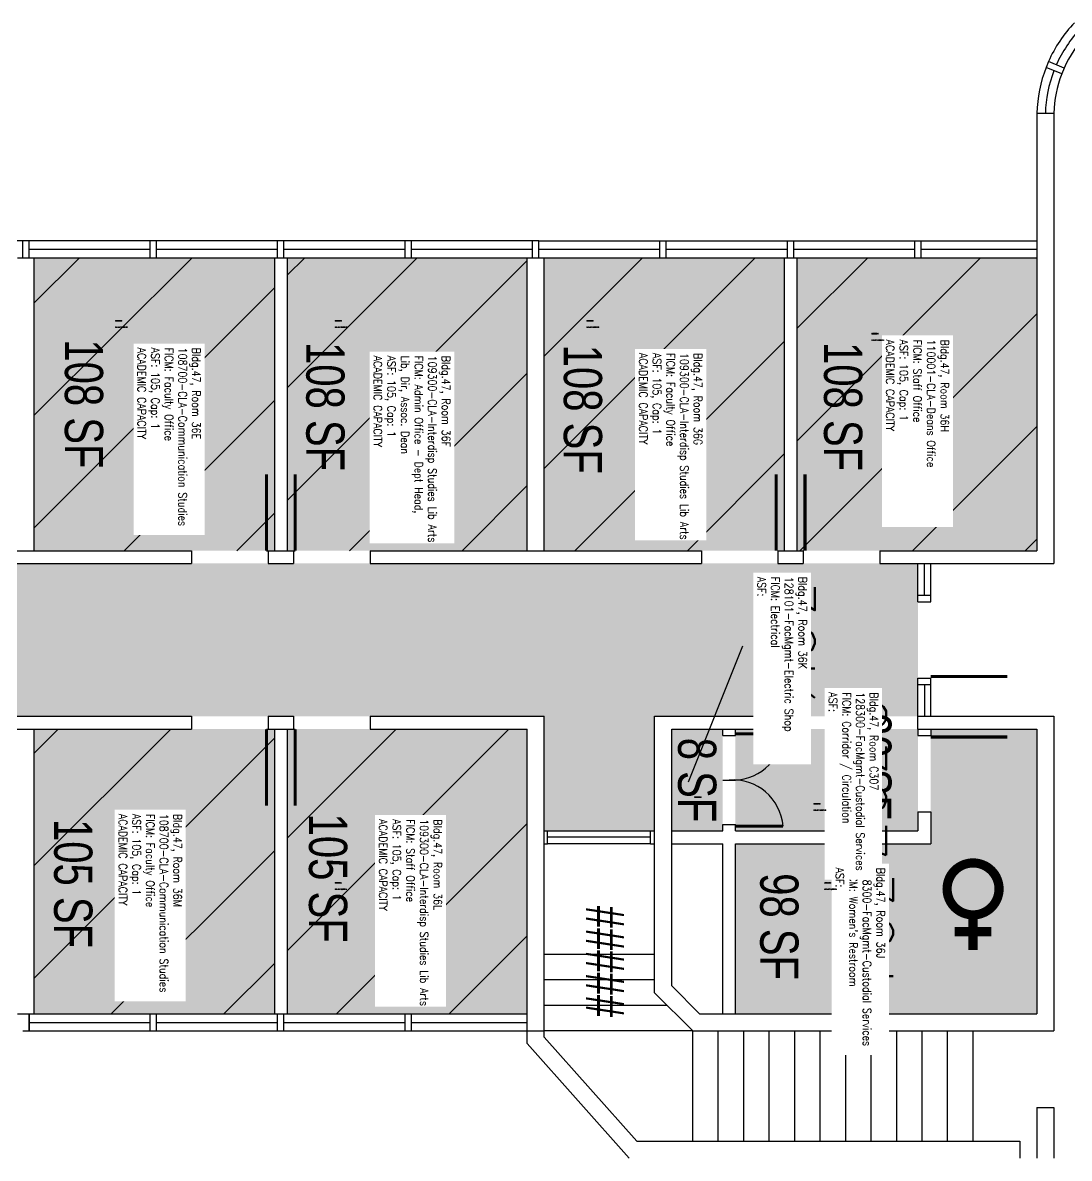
# Model space of a CAD drawing. Header units: inches. Extents: x 0 to 3310, y -908 to 1330.
# Drawn here: x 2158 to 2651, y 594 to 1129 of the extents above; entities that cross this region are included whole.
import ezdxf
from ezdxf.enums import TextEntityAlignment as Align

# ---------------------------------------------------------------- set-up
doc = ezdxf.new("R2010")
doc.units = ezdxf.units.IN
doc.header["$LTSCALE"] = 0.25
doc.header["$MEASUREMENT"] = 0
doc.layers.get('0').update_dxf_attribs({"linetype": 'CONTINUOUS'})
for name, color, linetype in [('A-DOOR', 2, 'CONTINUOUS'), ('A-FLOR', 3, 'CONTINUOUS'), ('A-GLAZ', 1, 'CONTINUOUS'), ('A-GLAZ-SILL', 2, 'CONTINUOUS'), ('A-IDEN-CNUM', 7, 'CONTINUOUS'), ('A-IDEN-RNUM', 7, 'CONTINUOUS'), ('A-IDEN-SNUM', 4, 'CONTINUOUS'), ('A-IDEN-VNUM', 4, 'CONTINUOUS'), ('A-WALL', 5, 'CONTINUOUS'), ('AREA-TEXT', 3, 'CONTINUOUS'), ('Rooms-Capacity', 4, 'CONTINUOUS'), ('Rooms-Category-Color', 7, 'CONTINUOUS'), ('Rooms-College-Color', 7, 'CONTINUOUS'), ('Rooms-Department-Color', 7, 'CONTINUOUS'), ('Rooms-Division-Color', 7, 'CONTINUOUS'), ('Rooms-Information', 7, 'CONTINUOUS')]:
    doc.layers.add(name, color=color, linetype=linetype)
doc.styles.add('AREA', font='arial.ttf', dxfattribs={"width": 0.75, "height": 18})
doc.styles.add('ROOMSNUMBER', font='txt.shx', dxfattribs={"height": 0.03})
doc.styles.add('ROOMVNUMBER', font='simplex.shx', dxfattribs={"width": 0.85})

# ---------------------------------------------------------------- blocks, each defined once
blk = doc.blocks.new('Cpwomen')
at = {"color": 0, "linetype": 'ByBlock', "const_width": 0.015}
blk.add_lwpolyline([(-0.0375, 0, 1), (0.0475, 0, 1)], format="xyb", close=True, dxfattribs=at)
for points in [[(0.005, -0.04), (0.005, -0.1)], [(-0.025, -0.07), (0.035, -0.07)]]:
    blk.add_lwpolyline(points, dxfattribs=at)

msp = doc.modelspace()

# ---------------------------------------------------------------- hatches: boundary and pattern name
at = {"layer": 'Rooms-Capacity'}
h = msp.add_hatch(dxfattribs=at)
h.set_pattern_fill('ANSI31', color=256, scale=300, style=0)
h.paths.add_polyline_path([(2276.94, 1018.39), (2221.44, 1018.39), (2218.44, 1018.39), (2163.9, 1018.39), (2163.9, 880.35), (2276.94, 880.35)])
h = msp.add_hatch(dxfattribs=at)
h.set_pattern_fill('ANSI31', color=256, scale=300, style=0)
h.paths.add_polyline_path([(2395.95, 1018.39), (2341.44, 1018.39), (2338.44, 1018.39), (2282.94, 1018.39), (2282.94, 880.35), (2395.95, 880.35)])
h = msp.add_hatch(dxfattribs=at)
h.set_pattern_fill('ANSI31', color=256, scale=300, style=0)
h.paths.add_polyline_path([(2516.94, 1018.35), (2461.44, 1018.35), (2458.44, 1018.35), (2403.94, 1018.35), (2403.94, 880.35), (2516.94, 880.35)])
h = msp.add_hatch(dxfattribs=at)
h.set_pattern_fill('ANSI31', color=256, scale=300, style=0)
h.paths.add_polyline_path([(2635.9, 1018.35), (2581.44, 1018.35), (2578.44, 1018.35), (2522.94, 1018.35), (2522.94, 880.35), (2635.9, 880.35)])
h = msp.add_hatch(dxfattribs=at)
h.set_pattern_fill('ANSI31', color=256, scale=300, style=0)
h.paths.add_polyline_path([(2276.94, 796.35), (2163.9, 796.35), (2163.9, 662.2), (2218.44, 662.2), (2221.44, 662.2), (2276.94, 662.2)])
h = msp.add_hatch(dxfattribs=at)
h.set_pattern_fill('ANSI31', color=256, scale=300, style=0)
h.paths.add_polyline_path([(2395.95, 796.35), (2282.94, 796.35), (2282.94, 662.2), (2338.44, 662.2), (2341.44, 662.2), (2395.95, 662.2)])
at = {"layer": 'Rooms-Category-Color', "true_color": 0xfa9ba3}
for points in [[(2276.94, 1018.39), (2221.44, 1018.39), (2218.44, 1018.39), (2163.9, 1018.39), (2163.9, 880.35), (2276.94, 880.35)], [(2395.95, 1018.39), (2341.44, 1018.39), (2338.44, 1018.39), (2282.94, 1018.39), (2282.94, 880.35), (2395.95, 880.35)], [(2516.94, 1018.35), (2461.44, 1018.35), (2458.44, 1018.35), (2403.94, 1018.35), (2403.94, 880.35), (2516.94, 880.35)], [(2635.9, 1018.35), (2581.44, 1018.35), (2578.44, 1018.35), (2522.94, 1018.35), (2522.94, 880.35), (2635.9, 880.35)], [(2276.94, 796.35), (2163.9, 796.35), (2163.9, 662.2), (2218.44, 662.2), (2221.44, 662.2), (2276.94, 662.2)], [(2395.95, 796.35), (2282.94, 796.35), (2282.94, 662.2), (2338.44, 662.2), (2341.44, 662.2), (2395.95, 662.2)]]:
    msp.add_hatch(color=241, dxfattribs=at).paths.add_polyline_path(points)
at = {"layer": 'Rooms-Category-Color', "true_color": 0xadadad}
for points in [[(2579.93, 856.35), (2579.93, 874.35), (1740.98, 874.35), (1740.98, 872.35), (1740.98, 858.36), (1740.98, 856.35), (1740.98, 818.35), (1740.98, 804.36), (1740.98, 802.35), (2403.94, 802.35), (2403.94, 748.35), (2455.94, 748.35), (2455.94, 802.35), (2579.93, 802.35), (2579.93, 820.35)], [(2487.98, 796.35), (2463.98, 796.35), (2463.98, 748.35), (2487.98, 748.35)], [(2635.9, 796.35), (2585.93, 796.35), (2585.93, 742.35), (2493.98, 742.35), (2493.98, 662.2), (2635.9, 662.2)], [(2579.93, 796.35), (2493.98, 796.35), (2493.98, 748.35), (2579.93, 748.35)]]:
    msp.add_hatch(color=253, dxfattribs=at).paths.add_polyline_path(points)
at = {"layer": 'Rooms-College-Color', "true_color": 0xb2d6e9}
for points in [[(2276.94, 1018.39), (2221.44, 1018.39), (2218.44, 1018.39), (2163.9, 1018.39), (2163.9, 880.35), (2276.94, 880.35)], [(2395.95, 1018.39), (2341.44, 1018.39), (2338.44, 1018.39), (2282.94, 1018.39), (2282.94, 880.35), (2395.95, 880.35)], [(2516.94, 1018.35), (2461.44, 1018.35), (2458.44, 1018.35), (2403.94, 1018.35), (2403.94, 880.35), (2516.94, 880.35)], [(2635.9, 1018.35), (2581.44, 1018.35), (2578.44, 1018.35), (2522.94, 1018.35), (2522.94, 880.35), (2635.9, 880.35)], [(2276.94, 796.35), (2163.9, 796.35), (2163.9, 662.2), (2218.44, 662.2), (2221.44, 662.2), (2276.94, 662.2)], [(2395.95, 796.35), (2282.94, 796.35), (2282.94, 662.2), (2338.44, 662.2), (2341.44, 662.2), (2395.95, 662.2)]]:
    msp.add_hatch(color=254, dxfattribs=at).paths.add_polyline_path(points)
at = {"layer": 'Rooms-College-Color', "true_color": 0xadadad}
for points in [[(2579.93, 856.35), (2579.93, 874.35), (1740.98, 874.35), (1740.98, 872.35), (1740.98, 858.36), (1740.98, 856.35), (1740.98, 818.35), (1740.98, 804.36), (1740.98, 802.35), (2403.94, 802.35), (2403.94, 748.35), (2455.94, 748.35), (2455.94, 802.35), (2579.93, 802.35), (2579.93, 820.35)], [(2487.98, 796.35), (2463.98, 796.35), (2463.98, 748.35), (2487.98, 748.35)], [(2635.9, 796.35), (2585.93, 796.35), (2585.93, 742.35), (2493.98, 742.35), (2493.98, 662.2), (2635.9, 662.2)], [(2579.93, 796.35), (2493.98, 796.35), (2493.98, 748.35), (2579.93, 748.35)]]:
    msp.add_hatch(color=253, dxfattribs=at).paths.add_polyline_path(points)
at = {"layer": 'Rooms-Department-Color', "true_color": 0xb2d6e9}
for points in [[(2276.94, 1018.39), (2221.44, 1018.39), (2218.44, 1018.39), (2163.9, 1018.39), (2163.9, 880.35), (2276.94, 880.35)], [(2395.95, 1018.39), (2341.44, 1018.39), (2338.44, 1018.39), (2282.94, 1018.39), (2282.94, 880.35), (2395.95, 880.35)], [(2516.94, 1018.35), (2461.44, 1018.35), (2458.44, 1018.35), (2403.94, 1018.35), (2403.94, 880.35), (2516.94, 880.35)], [(2635.9, 1018.35), (2581.44, 1018.35), (2578.44, 1018.35), (2522.94, 1018.35), (2522.94, 880.35), (2635.9, 880.35)], [(2276.94, 796.35), (2163.9, 796.35), (2163.9, 662.2), (2218.44, 662.2), (2221.44, 662.2), (2276.94, 662.2)], [(2395.95, 796.35), (2282.94, 796.35), (2282.94, 662.2), (2338.44, 662.2), (2341.44, 662.2), (2395.95, 662.2)]]:
    msp.add_hatch(color=254, dxfattribs=at).paths.add_polyline_path(points)
at = {"layer": 'Rooms-Department-Color', "true_color": 0xacacac}
for points in [[(2579.93, 856.35), (2579.93, 874.35), (1740.98, 874.35), (1740.98, 872.35), (1740.98, 858.36), (1740.98, 856.35), (1740.98, 818.35), (1740.98, 804.36), (1740.98, 802.35), (2403.94, 802.35), (2403.94, 748.35), (2455.94, 748.35), (2455.94, 802.35), (2579.93, 802.35), (2579.93, 820.35)], [(2487.98, 796.35), (2463.98, 796.35), (2463.98, 748.35), (2487.98, 748.35)], [(2635.9, 796.35), (2585.93, 796.35), (2585.93, 742.35), (2493.98, 742.35), (2493.98, 662.2), (2635.9, 662.2)], [(2579.93, 796.35), (2493.98, 796.35), (2493.98, 748.35), (2579.93, 748.35)]]:
    msp.add_hatch(color=253, dxfattribs=at).paths.add_polyline_path(points)
at = {"layer": 'Rooms-Division-Color', "true_color": 0xb2d6e9}
for points in [[(2276.94, 1018.39), (2221.44, 1018.39), (2218.44, 1018.39), (2163.9, 1018.39), (2163.9, 880.35), (2276.94, 880.35)], [(2395.95, 1018.39), (2341.44, 1018.39), (2338.44, 1018.39), (2282.94, 1018.39), (2282.94, 880.35), (2395.95, 880.35)], [(2516.94, 1018.35), (2461.44, 1018.35), (2458.44, 1018.35), (2403.94, 1018.35), (2403.94, 880.35), (2516.94, 880.35)], [(2635.9, 1018.35), (2581.44, 1018.35), (2578.44, 1018.35), (2522.94, 1018.35), (2522.94, 880.35), (2635.9, 880.35)], [(2276.94, 796.35), (2163.9, 796.35), (2163.9, 662.2), (2218.44, 662.2), (2221.44, 662.2), (2276.94, 662.2)], [(2395.95, 796.35), (2282.94, 796.35), (2282.94, 662.2), (2338.44, 662.2), (2341.44, 662.2), (2395.95, 662.2)]]:
    msp.add_hatch(color=254, dxfattribs=at).paths.add_polyline_path(points)
at = {"layer": 'Rooms-Division-Color', "true_color": 0xadadad}
for points in [[(2579.93, 856.35), (2579.93, 874.35), (1740.98, 874.35), (1740.98, 872.35), (1740.98, 858.36), (1740.98, 856.35), (1740.98, 818.35), (1740.98, 804.36), (1740.98, 802.35), (2403.94, 802.35), (2403.94, 748.35), (2455.94, 748.35), (2455.94, 802.35), (2579.93, 802.35), (2579.93, 820.35)], [(2487.98, 796.35), (2463.98, 796.35), (2463.98, 748.35), (2487.98, 748.35)], [(2635.9, 796.35), (2585.93, 796.35), (2585.93, 742.35), (2493.98, 742.35), (2493.98, 662.2), (2635.9, 662.2)], [(2579.93, 796.35), (2493.98, 796.35), (2493.98, 748.35), (2579.93, 748.35)]]:
    msp.add_hatch(color=253, dxfattribs=at).paths.add_polyline_path(points)

# ---------------------------------------------------------------- linework, layer by layer
at = {"layer": 'A-DOOR', "elevation": 0}
for points in [[(2273.19, 880.35, 1.5, 1.5, 0), (2273.19, 916.35, 0, 0, 0), (2273.94, 916.35, 0, 0, 0.414214), (2237.94, 880.35, 0, 0, 0.414214)], [(2286.69, 880.35, 1.5, 1.5, 0), (2286.69, 916.35, 0, 0, 0), (2285.94, 916.35, 0, 0, -0.414214), (2321.94, 880.35, 0, 0, -0.414214)], [(2513.19, 880.35, 1.5, 1.5, 0), (2513.19, 916.35, 0, 0, 0), (2513.94, 916.35, 0, 0, 0.414214), (2477.94, 880.35, 0, 0, 0.414214)], [(2526.69, 880.35, 1.5, 1.5, 0), (2526.69, 916.35, 0, 0, 0), (2525.94, 916.35, 0, 0, -0.414214), (2561.94, 880.35, 0, 0, -0.414214)], [(2273.19, 796.27, 1.5, 1.5, 0), (2273.19, 760.27, 0, 0, 0), (2273.94, 760.27, 0, 0, -0.414214), (2237.94, 796.27, 0, 0, -0.414214)], [(2286.69, 796.27, 1.5, 1.5, 0), (2286.69, 760.27, 0, 0, 0), (2285.94, 760.27, 0, 0, 0.414214), (2321.94, 796.27, 0, 0, 0.414214)], [(2585.93, 792.6, 1.5, 1.5, 0), (2621.93, 792.6, 0, 0, 0), (2621.93, 793.35, 0, 0, -0.414214), (2585.93, 757.35, 0, 0, -0.414214)]]:
    msp.add_lwpolyline(points, format="xyseb", dxfattribs=at)
at = {"layer": 'A-DOOR'}
msp.add_lwpolyline([(2585.93, 821.1, 1.5, 1.5, 0), (2621.93, 821.1, 0, 0, 0), (2621.93, 820.35, 0, 0, 0.414214), (2585.93, 856.35, 0, 0, 0.414214)], format="xyseb", dxfattribs=at)
at = {"layer": 'A-DOOR', "const_width": 1.45}
for points in [[(2493.98, 794.13), (2516.39, 794.13)], [(2493.98, 750.57), (2516.39, 750.57)]]:
    msp.add_lwpolyline(points, dxfattribs=at)
at = {"layer": 'A-DOOR'}
for centre, start, end in [((2492.79, 795.95, 0), 265.6013, 355.6013), ((2492.79, 748.76), 4.3987, 94.3987)]:
    msp.add_arc(centre, 23.66, start, end, dxfattribs=at)
at = {"layer": 'A-FLOR'}
for p, q in [((2403.94, 690.36), (2455.94, 690.36)), ((2403.94, 678.36), (2455.94, 678.36)), ((2403.94, 666.36), (2461.74, 666.36)), ((2403.94, 654.36), (2473.74, 654.36)), ((2473.74, 654.36), (2473.74, 602.2, 0)), ((2485.74, 654.36), (2485.74, 602.2, 0)), ((2497.74, 654.36), (2497.74, 602.2, 0)), ((2509.74, 654.36), (2509.74, 602.2, 0)), ((2521.74, 654.36), (2521.74, 602.2, 0)), ((2533.74, 654.36), (2533.74, 602.2, 0)), ((2545.74, 654.36), (2545.74, 602.2, 0)), ((2557.74, 654.36), (2557.74, 602.2, 0)), ((2569.74, 654.36), (2569.74, 602.2, 0)), ((2581.74, 654.36), (2581.74, 602.2, 0)), ((2593.74, 654.36), (2593.74, 602.2, 0)), ((2605.74, 654.36), (2605.74, 602.2, 0))]:
    msp.add_line(p, q, dxfattribs=at)
at = {"layer": 'A-GLAZ'}
for p, q in [((2161.44, 1022.41, 0), (2218.44, 1022.41, 0)), ((2221.44, 1022.41, 0), (2278.44, 1022.41, 0)), ((2281.44, 1022.41, 0), (2338.44, 1022.41, 0)), ((2341.44, 1022.41, 0), (2398.44, 1022.41, 0)), ((2401.44, 1022.37, 0), (2458.44, 1022.37, 0)), ((2461.44, 1022.37, 0), (2518.44, 1022.37, 0)), ((2521.44, 1022.37, 0), (2578.44, 1022.37, 0)), ((2581.44, 1022.37, 0), (2635.9, 1022.37, 0)), ((2582.93, 859.35), (2582.93, 874.35)), ((2582.93, 817.35), (2582.93, 802.35)), ((2453.94, 745.35), (2405.44, 745.35)), ((2161.44, 658.15, 0), (2218.44, 658.15, 0)), ((2221.44, 658.15, 0), (2278.44, 658.15, 0)), ((2281.44, 658.15, 0), (2338.44, 658.15, 0)), ((2341.44, 658.15, 0), (2395.95, 658.15, 0))]:
    msp.add_line(p, q, dxfattribs=at)
for start, end in [(136.4325, 156.0675), (158.9325, 178.5692)]:
    msp.add_arc((2699.89, 1084.89), 60, start, end, dxfattribs=at)
at = {"layer": 'A-GLAZ-SILL'}
for p, q in [((2635.9, 1086.39), (2643.94, 1086.39)), ((2101.44, 1026.43), (2158.44, 1026.43)), ((2161.44, 1026.43), (2218.44, 1026.43)), ((2221.44, 1026.43), (2278.44, 1026.43)), ((2281.44, 1026.43), (2338.44, 1026.43)), ((2341.44, 1026.43), (2398.44, 1026.43)), ((2401.44, 1026.39), (2458.44, 1026.39)), ((2461.44, 1026.39), (2518.44, 1026.39)), ((2521.44, 1026.39), (2578.44, 1026.39)), ((2581.44, 1026.39), (2635.9, 1026.39)), ((2163.9, 1018.39), (2218.44, 1018.39)), ((2221.44, 1018.39), (2276.94, 1018.39)), ((2282.94, 1018.39), (2338.44, 1018.39)), ((2341.44, 1018.39), (2395.98, 1018.39)), ((2403.9, 1018.35), (2458.44, 1018.35)), ((2461.44, 1018.35), (2516.94, 1018.35)), ((2522.94, 1018.35), (2578.44, 1018.35)), ((2581.44, 1018.35), (2635.98, 1018.35)), ((2579.93, 859.35), (2579.93, 874.35)), ((2585.93, 859.35), (2585.93, 874.35)), ((2579.93, 802.35), (2579.93, 817.35)), ((2585.93, 802.35), (2585.93, 817.35)), ((2405.44, 748.35), (2453.94, 748.35)), ((2453.94, 742.35), (2405.44, 742.35)), ((2163.9, 662.2), (2218.44, 662.2)), ((2221.44, 662.2), (2276.94, 662.2)), ((2282.94, 662.2), (2338.44, 662.2)), ((2341.44, 662.2), (2395.95, 662.2)), ((2161.44, 654.13), (2218.44, 654.13)), ((2221.44, 654.13), (2278.44, 654.13)), ((2281.44, 654.13), (2338.44, 654.13)), ((2341.44, 654.13), (2395.95, 654.13))]:
    msp.add_line(p, q, dxfattribs=at)
for centre, radius, start, end in [((2699.89, 1084.89), 64, 136.3432, 156.1569), ((2699.89, 1084.89), 56.03, 136.5341, 155.9659), ((2700.41, 1084.74), 64.53, 158.8842, 178.5353), ((2699.81, 1084.92), 55.94, 159.0264, 178.489)]:
    msp.add_arc(centre, radius, start, end, dxfattribs=at)
at = {"layer": 'A-IDEN-VNUM'}
msp.add_line((2497.33, 835.34), (2471.78, 771.27), dxfattribs=at)
at = {"layer": 'A-WALL'}
for p, q in [((2641.36, 1110.76), (2640.2, 1108)), ((2647.58, 1104.94), (2640.22, 1107.99)), ((2648.72, 1107.71), (2641.36, 1110.76)), ((2648.72, 1107.71), (2647.58, 1104.94)), ((2635.9, 1086.39), (2635.9, 1018.35, 0)), ((2635.9, 1086.39), (2643.94, 1086.39)), ((2643.94, 1086.39, 0), (2643.94, 874.35, 0)), ((2158.44, 1018.39), (2158.44, 1026.46)), ((2158.44, 1026.43), (2161.44, 1026.43)), ((2161.44, 1018.39), (2161.44, 1026.46)), ((2218.44, 1018.39), (2218.44, 1026.46)), ((2218.44, 1026.43), (2221.44, 1026.43)), ((2221.44, 1018.39), (2221.44, 1026.46)), ((2278.44, 1018.39), (2278.44, 1026.46)), ((2278.44, 1026.43), (2281.44, 1026.43)), ((2281.44, 1018.39), (2281.44, 1026.46)), ((2338.44, 1018.39), (2338.44, 1026.46)), ((2338.44, 1026.43), (2341.44, 1026.43)), ((2341.44, 1018.39), (2341.44, 1026.46)), ((2398.44, 1018.39), (2398.44, 1026.46)), ((2398.44, 1026.43), (2401.44, 1026.43)), ((2401.44, 1018.39), (2401.44, 1026.46)), ((2458.44, 1018.35), (2458.44, 1026.43)), ((2458.44, 1026.39), (2461.44, 1026.39)), ((2461.44, 1018.35), (2461.44, 1026.43)), ((2518.44, 1018.35), (2518.44, 1026.43)), ((2518.44, 1026.39), (2521.44, 1026.39)), ((2521.44, 1018.35), (2521.44, 1026.43)), ((2578.44, 1018.35), (2578.44, 1026.43)), ((2578.44, 1026.39), (2581.44, 1026.39)), ((2581.44, 1018.35), (2581.44, 1026.43)), ((2155.98, 1018.39), (2163.9, 1018.39)), ((2163.9, 880.35), (2163.9, 1018.39)), ((2218.44, 1018.39), (2221.44, 1018.39)), ((2276.94, 1018.39), (2282.94, 1018.39)), ((2276.94, 1018.39), (2276.94, 880.35)), ((2282.94, 1018.39), (2282.94, 880.35)), ((2338.44, 1018.39), (2341.44, 1018.39)), ((2395.95, 880.35), (2395.95, 1018.39)), ((2395.98, 1018.39), (2403.9, 1018.39)), ((2403.94, 880.35), (2403.94, 1018.39)), ((2458.44, 1018.35), (2461.44, 1018.35)), ((2516.94, 1018.35), (2522.94, 1018.35)), ((2516.94, 1018.35), (2516.94, 880.32)), ((2522.94, 1018.35), (2522.94, 880.32)), ((2578.44, 1018.35), (2581.44, 1018.35)), ((2635.9, 1018.39, 0), (2635.9, 880.35, 0)), ((2081.94, 880.35), (2237.94, 880.35)), ((2237.94, 880.35), (2237.94, 874.35)), ((2273.19, 880.35), (2286.69, 880.35)), ((2273.94, 880.35), (2273.94, 874.35)), ((2285.94, 880.35), (2285.94, 874.35)), ((2321.94, 880.35), (2321.94, 874.35)), ((2321.94, 880.35), (2477.94, 880.35)), ((2477.94, 880.35), (2477.94, 874.35)), ((2513.94, 880.35), (2513.94, 874.35)), ((2513.94, 880.35), (2525.94, 880.35)), ((2525.94, 880.35), (2525.94, 874.35)), ((2561.94, 880.35), (2561.94, 874.35)), ((2561.94, 880.35), (2635.9, 880.35)), ((2081.94, 874.35), (2237.94, 874.35)), ((2273.94, 874.35), (2285.94, 874.35)), ((2321.94, 874.35), (2477.94, 874.35)), ((2513.94, 874.35), (2525.94, 874.35)), ((2561.94, 874.35), (2643.94, 874.35)), ((2579.93, 859.35), (2585.93, 859.35)), ((2579.93, 856.35), (2579.93, 859.35)), ((2579.93, 856.35), (2585.93, 856.35)), ((2585.93, 856.35), (2585.93, 859.35)), ((2579.93, 820.35), (2585.93, 820.35)), ((2579.93, 817.35), (2579.93, 820.35)), ((2585.93, 817.35), (2585.93, 820.35)), ((2579.93, 817.35), (2585.93, 817.35)), ((2081.94, 802.35), (2237.94, 802.35)), ((2237.94, 802.35, 0), (2237.94, 796.35, 0)), ((2273.94, 802.35, 0), (2273.94, 796.35, 0)), ((2273.94, 802.35), (2285.94, 802.35)), ((2285.94, 802.35, 0), (2285.94, 796.35, 0)), ((2321.94, 802.35, 0), (2321.94, 796.35, 0)), ((2321.94, 802.35), (2403.94, 802.35)), ((2403.94, 651.27), (2403.94, 802.35)), ((2455.94, 802.35), (2519.93, 802.35)), ((2455.94, 672.16, 0), (2455.94, 802.35)), ((2519.93, 796.35), (2519.93, 802.35)), ((2579.93, 796.35), (2579.93, 802.35)), ((2579.93, 802.35), (2643.94, 802.35)), ((2643.94, 802.35, 0), (2643.94, 654.16, 0)), ((2081.94, 796.35), (2237.94, 796.35)), ((2163.9, 662.31), (2163.9, 796.35)), ((2273.19, 796.35), (2286.69, 796.35)), ((2276.94, 796.35, 0), (2276.94, 662.2, 0)), ((2282.94, 796.35, 0), (2282.94, 662.2, 0)), ((2321.94, 796.35), (2395.95, 796.35)), ((2395.95, 648.16, 0), (2395.95, 796.35)), ((2463.98, 796.35), (2519.93, 796.35)), ((2463.98, 675.32, 0), (2463.98, 796.35)), ((2487.98, 793.35), (2487.98, 796.35)), ((2487.98, 793.35), (2493.98, 793.35)), ((2493.98, 793.35), (2493.98, 796.35)), ((2579.93, 796.35), (2579.93, 793.35)), ((2579.93, 796.35), (2635.9, 796.35)), ((2579.93, 793.35, 0), (2585.93, 793.35, 0)), ((2585.93, 796.35), (2585.93, 793.35)), ((2635.9, 796.35, 0), (2635.9, 662.2, 0)), ((2487.98, 772.35), (2493.98, 772.35)), ((2579.93, 757.35, 0), (2585.93, 757.35, 0)), ((2579.93, 757.35), (2579.93, 748.35)), ((2585.93, 757.35), (2585.93, 742.35)), ((2487.98, 751.35), (2493.98, 751.35)), ((2487.98, 748.35), (2487.98, 751.35)), ((2493.98, 748.35), (2493.98, 751.35)), ((2403.94, 748.35), (2405.44, 748.35)), ((2405.44, 742.35), (2405.44, 748.35)), ((2453.94, 742.35), (2453.94, 748.35)), ((2453.94, 748.35), (2455.94, 748.35)), ((2463.98, 748.35), (2487.98, 748.35)), ((2493.98, 748.35), (2579.93, 748.35)), ((2403.94, 742.35), (2405.44, 742.35)), ((2453.94, 742.35), (2455.94, 742.35)), ((2463.98, 742.35), (2487.98, 742.35)), ((2487.98, 662.2, 0), (2487.98, 742.35)), ((2493.98, 742.35), (2585.93, 742.35)), ((2493.98, 662.2, 0), (2493.98, 742.35)), ((2477.1, 662.2, 0), (2463.98, 675.32, 0)), ((2473.94, 654.16), (2455.94, 672.16, 0)), ((2155.98, 662.2), (2163.9, 662.2)), ((2161.44, 654.13), (2161.44, 662.2)), ((2161.44, 662.2), (2161.44, 654.13)), ((2218.44, 654.13), (2218.44, 662.2)), ((2218.44, 662.2), (2221.44, 662.2)), ((2221.44, 654.13), (2221.44, 662.2)), ((2276.94, 662.2), (2282.94, 662.2)), ((2278.44, 654.13), (2278.44, 662.2)), ((2281.44, 654.13), (2281.44, 662.2)), ((2338.44, 654.13), (2338.44, 662.2)), ((2338.44, 662.2), (2341.44, 662.2)), ((2341.44, 654.13), (2341.44, 662.2)), ((2477.1, 662.2, 0), (2635.9, 662.2, 0)), ((2158.44, 654.13), (2161.44, 654.13)), ((2218.44, 654.13), (2221.44, 654.13)), ((2278.44, 654.13), (2281.44, 654.13)), ((2338.44, 654.13), (2341.44, 654.13)), ((2395.95, 654.16, 0), (2403.94, 654.16, 0)), ((2473.94, 654.16, 0), (2643.94, 654.16, 0)), ((2443.94, 594.16, 0), (2395.95, 648.16, 0)), ((2447.55, 602.2, 0), (2403.94, 651.27, 0)), ((2635.9, 618.16, 0), (2635.9, 594.16, 0)), ((2635.9, 618.16, 0), (2643.94, 618.16, 0)), ((2643.94, 618.16, 0), (2643.94, 594.16, 0)), ((2447.55, 602.2, 0), (2627.86, 602.2, 0)), ((2627.86, 602.2, 0), (2627.86, 594.16, 0))]:
    msp.add_line(p, q, dxfattribs=at)

# ---------------------------------------------------------------- block references
at = {"layer": 'A-IDEN-VNUM', "xscale": 288, "yscale": 288, "zscale": 288}
msp.add_blockref('Cpwomen', (2604.42, 721.05), dxfattribs=at)

# ---------------------------------------------------------------- texts
at = {"layer": 'A-IDEN-CNUM', "style": 'ROOMSNUMBER'}
for s, p in [('CAD #047-0_0036-0E', (2202.06, 985.46)), ('CAD #047-0_0036-0F', (2305.46, 985.46)), ('CAD #047-0_0036-0G', (2423.93, 985.46)), ('CAD #047-0_0036-0H', (2558.14, 979.41)), ('CAD #047-0_0036-0K', (2474.74, 761.11)), ('CAD #047-0_C307-00', (2530.89, 757.95)), ('CAD #047-0_0036-0M', (2202.06, 720.7)), ('CAD #047-0_0036-0L', (2305.46, 720.7)), ('CAD #047-0_0036-0J', (2535.94, 720.7))]:
    msp.add_text(s, height=0.36, dxfattribs=at).set_placement(p)
at = {"layer": 'A-IDEN-RNUM', "style": 'ROOMSNUMBER'}
for s, p in [('0036-E0', (2202.06, 988.46)), ('0036-F0', (2305.46, 988.46)), ('0036-G0', (2423.93, 988.46)), ('0036-H0', (2558.14, 982.41)), ('0036-K0', (2474.74, 764.11)), ('C307-00', (2530.89, 760.95)), ('0036-M0', (2202.06, 723.7)), ('0036-L0', (2305.46, 723.7)), ('0036-J0', (2535.94, 723.7))]:
    msp.add_text(s, height=0.36, dxfattribs=at).set_placement(p)
at = {"layer": 'A-IDEN-SNUM', "style": 'ROOMSNUMBER'}
for s, p in [('04700036E0', (2202.06, 988.46)), ('04700036F0', (2305.46, 988.46)), ('04700036G0', (2423.93, 988.46)), ('04700036H0', (2558.14, 982.41)), ('04700036K0', (2474.74, 764.11)), ('0470C30700', (2530.89, 760.95)), ('04700036M0', (2202.06, 723.7)), ('04700036L0', (2305.46, 723.7)), ('04700036J0', (2535.94, 723.7))]:
    msp.add_text(s, height=0.36, dxfattribs=at).set_placement(p)
at = {"layer": 'A-IDEN-VNUM', "style": 'ROOMVNUMBER', "width": 0.85}
for s, p in [('36H', (2564.89, 979.82)), ('36E', (2212.54, 976.03)), ('36F', (2323.68, 972.24)), ('36G', (2448.7, 973.51)), ('36K', (2504.41, 868.08)), ('C307', (2537.98, 813.69)), ('36M', (2203.7, 756.41)), ('36L', (2326.2, 753.88)), ('36J', (2541.18, 731.07))]:
    msp.add_text(s, height=27, rotation=270, dxfattribs=at).set_placement(p)
at = {"layer": 'AREA-TEXT', "style": 'AREA', "width": 0.75}
for s, p in [('108 SF', (2187.28, 949.52)), ('108 SF', (2300.94, 948.26)), ('108 SF', (2422.18, 947)), ('108 SF', (2544.68, 948.26)), ('29 SF', (2558.42, 778.71)), ('8 SF', (2475.98, 772.35)), ('105 SF', (2302.21, 726.12)), ('105 SF', (2182.23, 723.59)), ('98 SF', (2514.65, 703.31)), ('#####', (2432.57, 686.9))]:
    msp.add_text(s, height=18, rotation=270, dxfattribs=at).set_placement(p, align=Align.MIDDLE_CENTER)

# ---------------------------------------------------------------- next in the draw order: texts
at = {"layer": 'Rooms-Information', "width": 86.4, "attachment_point": 7, "rotation": 270, "style": 'ROOMVNUMBER', "bg_fill": 3, "box_fill_scale": 1.5, "bg_fill_color": 256, "bg_fill_true_color": 13158600, "bg_fill_transparency": 0}
for s, insert, char_height in [('Bldg.47, Room 36H^M^J110001-CLA-Deans Office^M^JFICM: Staff Office^M^JASF: 105, Cap: 1^M^JACADEMIC CAPACITY', (2564.89, 979.82), 3.85714), ('Bldg.47, Room 36E^M^J108700-CLA-Communication Studies^M^JFICM: Faculty Office^M^JASF: 105, Cap: 1^M^JACADEMIC CAPACITY', (2212.54, 976.03), 3.85714), ('Bldg.47, Room 36F^M^J109300-CLA-Interdisp Studies Lib Arts^M^JFICM: Admin Office - Dept Head, Lib, Dir, Assoc. Dean^M^JASF: 105, Cap: 1^M^JACADEMIC CAPACITY', (2323.68, 972.24), 3.85714), ('Bldg.47, Room 36G^M^J109300-CLA-Interdisp Studies Lib Arts^M^JFICM: Faculty Office^M^JASF: 105, Cap: 1^M^JACADEMIC CAPACITY', (2448.7, 973.51), 3.85714), ('Bldg.47, Room 36K^M^J128101-FacMgmt-Electric Shop^M^JFICM: Electrical^M^JASF: ', (2504.41, 868.08), 3.8571), ('Bldg.47, Room 36M^M^J108700-CLA-Communication Studies^M^JFICM: Faculty Office^M^JASF: 105, Cap: 1^M^JACADEMIC CAPACITY', (2203.7, 756.41), 3.85714), ('Bldg.47, Room 36L^M^J109300-CLA-Interdisp Studies Lib Arts^M^JFICM: Staff Office^M^JASF: 105, Cap: 1^M^JACADEMIC CAPACITY', (2326.2, 753.88), 3.85714), ("Bldg.47, Room 36J^M^J128300-FacMgmt-Custodial Services^M^JFICM: Women's Restroom^M^JASF: ", (2541.18, 731.07), 3.8571)]:
    msp.add_mtext(s, dxfattribs=dict(at, insert=insert, char_height=char_height))

# ---------------------------------------------------------------- next in the draw order: texts
at = {"layer": 'Rooms-Information', "insert": (2537.98, 813.69), "char_height": 3.8571, "width": 86.4, "attachment_point": 7, "rotation": 270, "style": 'ROOMVNUMBER', "bg_fill": 3, "box_fill_scale": 1.5, "bg_fill_color": 256, "bg_fill_true_color": 13158600, "bg_fill_transparency": 0}
msp.add_mtext('Bldg.47, Room C307^M^J128300-FacMgmt-Custodial Services^M^JFICM: Corridor / Circulation^M^JASF: ', dxfattribs=at)

doc.saveas('drawing.dxf')
